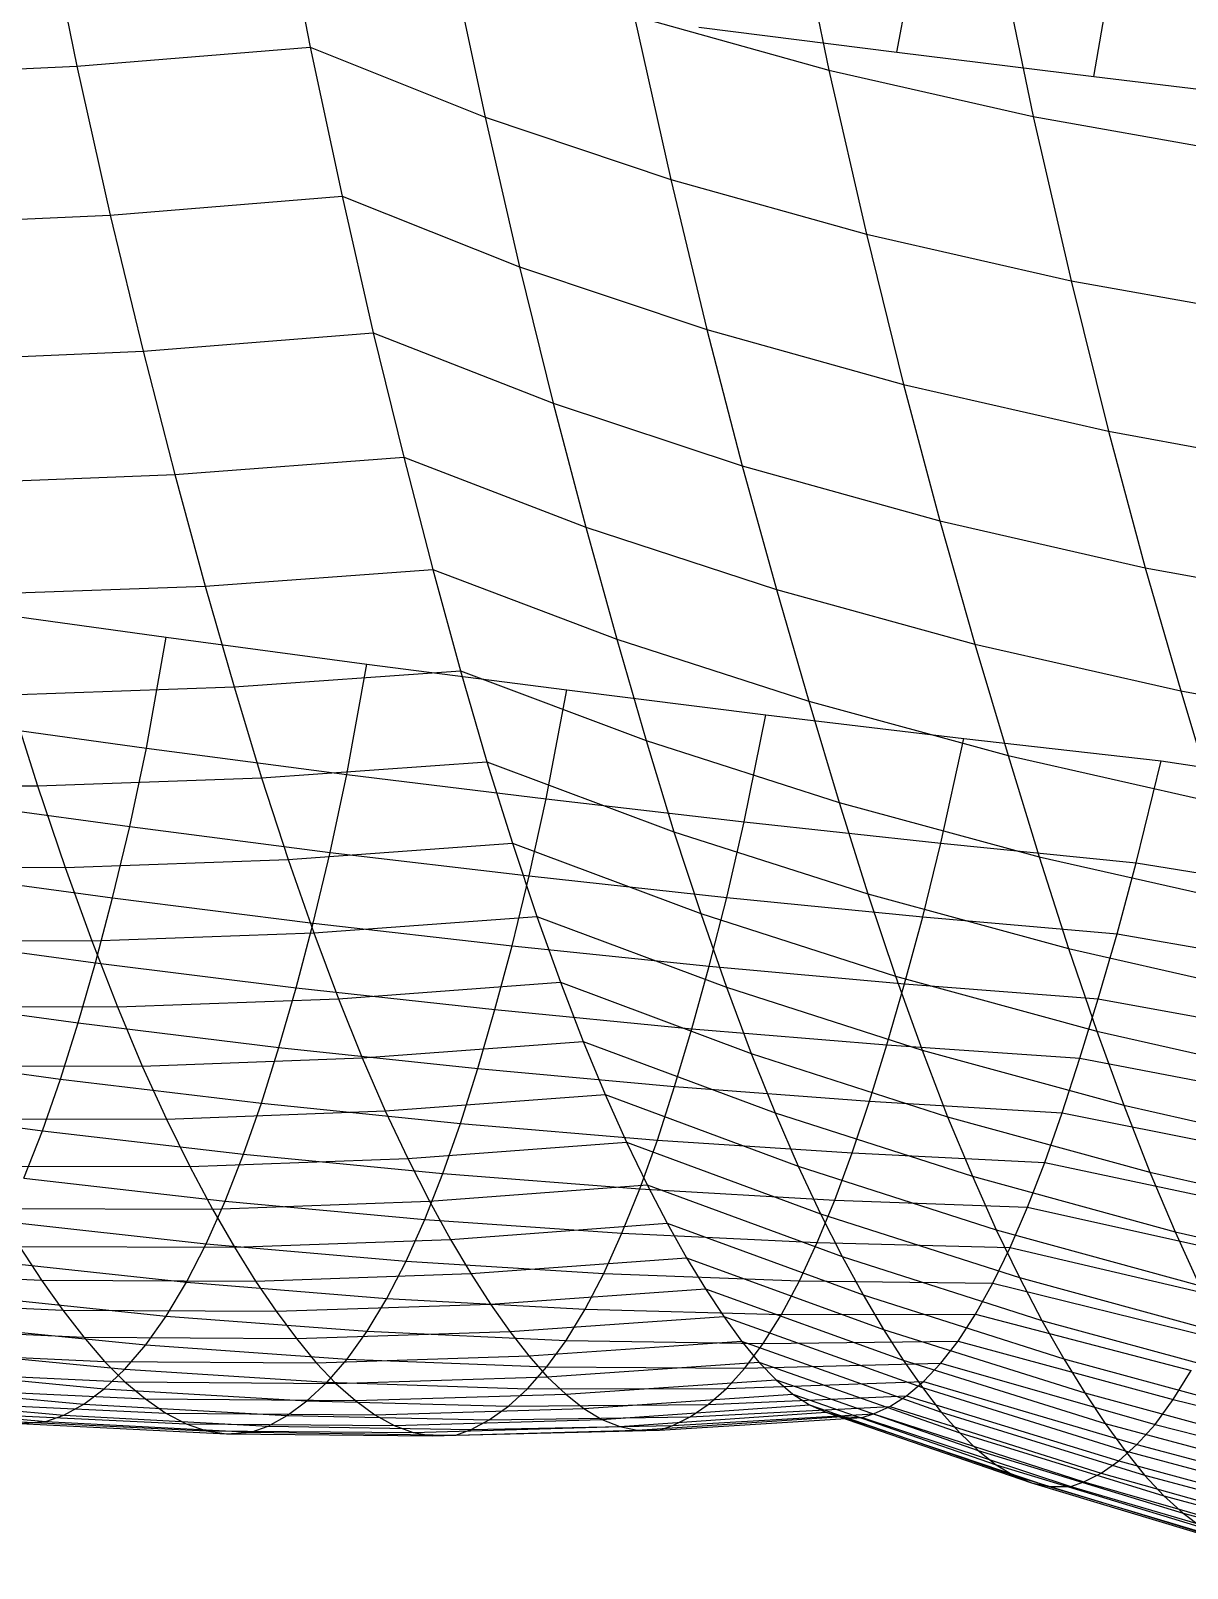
# Model space of a CAD drawing. Extents: x -429 to 429, y -1 to 209.
# Drawn here: x -223.77 to -213.69, y 11.88 to 25.28 of the extents above; entities that cross this region are included whole.
import ezdxf

# ---------------------------------------------------------------- set-up
doc = ezdxf.new("R2010")
doc.units = 0

msp = doc.modelspace()

# ---------------------------------------------------------------- linework, layer by layer
at = {"layer": 'default', "color": 5, "linetype": 'CONTINUOUS'}
for p, q in [((-221.612, 26.549, 31.133), (-221.335, 25.136, 31.877)), ((-221.612, 26.549, 31.133), (-221.335, 25.136, 31.877)), ((-217.138, 26.488, 26.296), (-216.815, 24.936, 27.147)), ((-223.658, 26.384, 31.306), (-223.367, 24.97, 32.093)), ((-215.361, 26.091, 25.156), (-215.035, 24.533, 26.03)), ((-220.113, 25.947, 29.705), (-219.811, 24.527, 30.491)), ((-218.511, 25.408, 28.374), (-216.815, 24.936, 27.147)), ((-218.511, 25.408, 28.374), (-218.193, 23.983, 29.197)), ((-223.367, 24.97, 32.093), (-221.335, 25.136, 31.877)), ((-221.335, 25.136, 31.877), (-219.811, 24.527, 30.491)), ((-221.335, 25.136, 31.877), (-221.057, 23.836, 32.612)), ((-221.335, 25.136, 31.877), (-221.057, 23.836, 32.612)), ((-225.392, 24.88, 32.439), (-223.367, 24.97, 32.093)), ((-223.367, 24.97, 32.093), (-223.077, 23.671, 32.867)), ((-216.815, 24.936, 27.147), (-215.035, 24.533, 26.03)), ((-216.815, 24.936, 27.147), (-216.487, 23.507, 28)), ((-219.811, 24.527, 30.491), (-218.193, 23.983, 29.197)), ((-219.811, 24.527, 30.491), (-219.512, 23.222, 31.264)), ((-215.035, 24.533, 26.03), (-213.18, 24.202, 25.031)), ((-215.035, 24.533, 26.03), (-214.704, 23.101, 26.908)), ((-218.193, 23.983, 29.197), (-216.487, 23.507, 28)), ((-218.193, 23.983, 29.197), (-217.879, 22.675, 30.003)), ((-223.077, 23.671, 32.867), (-221.057, 23.836, 32.612)), ((-221.057, 23.836, 32.612), (-219.512, 23.222, 31.264)), ((-221.057, 23.836, 32.612), (-220.785, 22.646, 33.328)), ((-221.057, 23.836, 32.612), (-220.785, 22.646, 33.328)), ((-225.088, 23.581, 33.244), (-223.077, 23.671, 32.867)), ((-223.077, 23.671, 32.867), (-222.791, 22.486, 33.622)), ((-216.487, 23.507, 28), (-214.704, 23.101, 26.908)), ((-216.487, 23.507, 28), (-216.166, 22.196, 28.835)), ((-219.512, 23.222, 31.264), (-217.879, 22.675, 30.003)), ((-219.512, 23.222, 31.264), (-219.218, 22.033, 32.018)), ((-214.704, 23.101, 26.908), (-212.851, 22.767, 25.925)), ((-214.704, 23.101, 26.908), (-214.379, 21.788, 27.764)), ((-222.791, 22.486, 33.622), (-220.785, 22.646, 33.328)), ((-220.785, 22.646, 33.328), (-219.218, 22.033, 32.018)), ((-220.785, 22.646, 33.328), (-220.52, 21.564, 34.017)), ((-220.785, 22.646, 33.328), (-220.52, 21.564, 34.017)), ((-217.879, 22.675, 30.003), (-216.166, 22.196, 28.835)), ((-217.879, 22.675, 30.003), (-217.571, 21.486, 30.79)), ((-224.789, 22.402, 34.029), (-222.791, 22.486, 33.622)), ((-222.791, 22.486, 33.622), (-222.515, 21.412, 34.347)), ((-216.166, 22.196, 28.835), (-214.379, 21.788, 27.764)), ((-216.166, 22.196, 28.835), (-215.849, 21.007, 29.65)), ((-219.218, 22.033, 32.018), (-217.571, 21.486, 30.79)), ((-219.218, 22.033, 32.018), (-218.934, 20.954, 32.743)), ((-214.379, 21.788, 27.764), (-212.528, 21.452, 26.796)), ((-214.379, 21.788, 27.764), (-214.059, 20.599, 28.601)), ((-222.515, 21.412, 34.347), (-220.52, 21.564, 34.017)), ((-220.52, 21.564, 34.017), (-218.934, 20.954, 32.743)), ((-220.52, 21.564, 34.017), (-220.267, 20.584, 34.672)), ((-220.52, 21.564, 34.017), (-220.267, 20.584, 34.672)), ((-217.571, 21.486, 30.79), (-215.849, 21.007, 29.65)), ((-217.571, 21.486, 30.79), (-217.273, 20.409, 31.546)), ((-224.5, 21.334, 34.782), (-222.515, 21.412, 34.347)), ((-222.515, 21.412, 34.347), (-222.25, 20.439, 35.034)), ((-218.934, 20.954, 32.743), (-217.273, 20.409, 31.546)), ((-218.934, 20.954, 32.743), (-218.664, 19.977, 33.43)), ((-215.849, 21.007, 29.65), (-214.059, 20.599, 28.601)), ((-215.849, 21.007, 29.65), (-215.543, 19.933, 30.431)), ((-222.25, 20.439, 35.034), (-220.267, 20.584, 34.672)), ((-220.267, 20.584, 34.672), (-218.664, 19.977, 33.43)), ((-220.267, 20.584, 34.672), (-220.026, 19.702, 35.294)), ((-220.267, 20.584, 34.672), (-220.026, 19.702, 35.294)), ((-214.059, 20.599, 28.601), (-212.209, 20.263, 27.648)), ((-214.059, 20.599, 28.601), (-213.75, 19.526, 29.402)), ((-224.223, 20.368, 35.496), (-222.25, 20.439, 35.034)), ((-222.25, 20.439, 35.034), (-221.998, 19.561, 35.684)), ((-217.273, 20.409, 31.546), (-215.543, 19.933, 30.431)), ((-217.273, 20.409, 31.546), (-216.991, 19.436, 32.262)), ((-224.345, 20.238, 54.569), (-222.589, 19.993, 53.75)), ((-222.761, 19.027, 53.443), (-222.589, 19.993, 53.75)), ((-222.589, 19.993, 53.75), (-220.84, 19.759, 52.915)), ((-218.664, 19.977, 33.43), (-216.991, 19.436, 32.262)), ((-218.664, 19.977, 33.43), (-218.408, 19.095, 34.081)), ((-215.543, 19.933, 30.431), (-213.75, 19.526, 29.402)), ((-215.543, 19.933, 30.431), (-215.254, 18.962, 31.171)), ((-221.998, 19.561, 35.684), (-220.026, 19.702, 35.294)), ((-221.014, 18.798, 52.596), (-220.84, 19.759, 52.915)), ((-220.84, 19.759, 52.915), (-219.098, 19.534, 52.065)), ((-220.026, 19.702, 35.294), (-218.408, 19.095, 34.081)), ((-220.026, 19.702, 35.294), (-219.795, 18.909, 35.885)), ((-220.026, 19.702, 35.294), (-219.795, 18.909, 35.885)), ((-223.961, 19.492, 36.166), (-221.998, 19.561, 35.684)), ((-223.961, 19.492, 36.166), (-223.711, 18.699, 36.8)), ((-221.998, 19.561, 35.684), (-221.758, 18.768, 36.299)), ((-219.278, 18.584, 51.726), (-219.098, 19.534, 52.065)), ((-219.098, 19.534, 52.065), (-217.365, 19.318, 51.198)), ((-216.991, 19.436, 32.262), (-215.254, 18.962, 31.171)), ((-216.991, 19.436, 32.262), (-216.726, 18.554, 32.937)), ((-213.75, 19.526, 29.402), (-211.902, 19.191, 28.464)), ((-213.75, 19.526, 29.402), (-213.459, 18.557, 30.161)), ((-217.553, 18.384, 50.833), (-217.365, 19.318, 51.198)), ((-217.365, 19.318, 51.198), (-215.639, 19.112, 50.316)), ((-224.518, 19.27, 54.268), (-222.761, 19.027, 53.443)), ((-222.906, 18.343, 53.173), (-222.761, 19.027, 53.443)), ((-222.761, 19.027, 53.443), (-221.014, 18.798, 52.596)), ((-218.408, 19.095, 34.081), (-216.726, 18.554, 32.937)), ((-218.408, 19.095, 34.081), (-218.166, 18.299, 34.697)), ((-215.84, 18.199, 49.918), (-215.639, 19.112, 50.316)), ((-215.639, 19.112, 50.316), (-213.921, 18.916, 49.418)), ((-221.758, 18.768, 36.299), (-219.795, 18.909, 35.885)), ((-219.795, 18.909, 35.885), (-218.166, 18.299, 34.697)), ((-219.795, 18.909, 35.885), (-219.573, 18.198, 36.448)), ((-219.795, 18.909, 35.885), (-219.573, 18.198, 36.448)), ((-215.254, 18.962, 31.171), (-213.459, 18.557, 30.161)), ((-215.254, 18.962, 31.171), (-214.983, 18.08, 31.866)), ((-214.139, 18.029, 48.981), (-213.921, 18.916, 49.418)), ((-214.139, 18.029, 48.981), (-213.921, 18.916, 49.418)), ((-213.921, 18.916, 49.418), (-212.067, 18.642, 48.78)), ((-223.711, 18.699, 36.8), (-221.758, 18.768, 36.299)), ((-221.758, 18.768, 36.299), (-221.526, 18.057, 36.886)), ((-221.16, 18.118, 52.319), (-221.014, 18.798, 52.596)), ((-221.014, 18.798, 52.596), (-219.278, 18.584, 51.726)), ((-225.648, 18.703, 37.388), (-223.711, 18.699, 36.8)), ((-223.711, 18.699, 36.8), (-223.469, 17.988, 37.406)), ((-224.665, 18.585, 54.001), (-222.906, 18.343, 53.173)), ((-219.426, 17.913, 51.439), (-219.278, 18.584, 51.726)), ((-219.278, 18.584, 51.726), (-217.553, 18.384, 50.833)), ((-216.726, 18.554, 32.937), (-214.983, 18.08, 31.866)), ((-216.726, 18.554, 32.937), (-216.475, 17.756, 33.576)), ((-217.705, 17.726, 50.532), (-217.553, 18.384, 50.833)), ((-217.553, 18.384, 50.833), (-215.84, 18.199, 49.918)), ((-223.056, 17.722, 52.89), (-222.906, 18.343, 53.173)), ((-222.906, 18.343, 53.173), (-221.16, 18.118, 52.319)), ((-218.166, 18.299, 34.697), (-216.475, 17.756, 33.576)), ((-218.166, 18.299, 34.697), (-217.932, 17.585, 35.286)), ((-221.526, 18.057, 36.886), (-219.573, 18.198, 36.448)), ((-221.309, 17.502, 52.03), (-221.16, 18.118, 52.319)), ((-221.16, 18.118, 52.319), (-219.426, 17.913, 51.439)), ((-219.573, 18.198, 36.448), (-217.932, 17.585, 35.286)), ((-219.573, 18.198, 36.448), (-219.359, 17.56, 36.987)), ((-219.573, 18.198, 36.448), (-219.359, 17.56, 36.987)), ((-215.998, 17.557, 49.601), (-215.84, 18.199, 49.918)), ((-215.84, 18.199, 49.918), (-214.139, 18.029, 48.981)), ((-225.398, 17.991, 38.007), (-223.469, 17.988, 37.406)), ((-224.817, 17.964, 53.721), (-223.056, 17.722, 52.89)), ((-223.469, 17.988, 37.406), (-221.526, 18.057, 36.886)), ((-223.469, 17.988, 37.406), (-223.237, 17.349, 37.985)), ((-221.526, 18.057, 36.886), (-221.303, 17.418, 37.447)), ((-214.983, 18.08, 31.866), (-213.186, 17.674, 30.872)), ((-214.983, 18.08, 31.866), (-214.727, 17.28, 32.523)), ((-214.305, 17.408, 48.644), (-214.139, 18.029, 48.981)), ((-214.305, 17.408, 48.644), (-214.139, 18.029, 48.981)), ((-214.139, 18.029, 48.981), (-212.27, 17.725, 48.384)), ((-219.576, 17.304, 51.141), (-219.426, 17.913, 51.439)), ((-219.426, 17.913, 51.439), (-217.705, 17.726, 50.532)), ((-223.206, 17.155, 52.603), (-223.056, 17.722, 52.89)), ((-223.056, 17.722, 52.89), (-221.309, 17.502, 52.03)), ((-217.858, 17.128, 50.225), (-217.705, 17.726, 50.532)), ((-217.705, 17.726, 50.532), (-215.998, 17.557, 49.601)), ((-216.475, 17.756, 33.576), (-214.727, 17.28, 32.523)), ((-216.475, 17.756, 33.576), (-216.234, 17.039, 34.186)), ((-221.303, 17.418, 37.447), (-219.359, 17.56, 36.987)), ((-219.359, 17.56, 36.987), (-217.708, 16.944, 35.849)), ((-219.359, 17.56, 36.987), (-219.154, 16.987, 37.503)), ((-219.359, 17.56, 36.987), (-219.154, 16.987, 37.503)), ((-217.932, 17.585, 35.286), (-216.234, 17.039, 34.186)), ((-217.932, 17.585, 35.286), (-217.708, 16.944, 35.849)), ((-216.156, 16.974, 49.28), (-215.998, 17.557, 49.601)), ((-215.998, 17.557, 49.601), (-214.305, 17.408, 48.644)), ((-221.458, 16.939, 51.738), (-221.309, 17.502, 52.03)), ((-221.309, 17.502, 52.03), (-219.576, 17.304, 51.141)), ((-225.157, 17.353, 38.599), (-223.237, 17.349, 37.985)), ((-224.968, 17.397, 53.436), (-223.206, 17.155, 52.603)), ((-223.237, 17.349, 37.985), (-221.303, 17.418, 37.447)), ((-223.237, 17.349, 37.985), (-223.014, 16.773, 38.537)), ((-221.303, 17.418, 37.447), (-221.088, 16.843, 37.983)), ((-219.726, 16.748, 50.843), (-219.576, 17.304, 51.141)), ((-219.576, 17.304, 51.141), (-217.858, 17.128, 50.225)), ((-214.469, 16.843, 48.308), (-214.305, 17.408, 48.644)), ((-214.469, 16.843, 48.308), (-214.305, 17.408, 48.644)), ((-214.305, 17.408, 48.644), (-212.429, 17.081, 48.065)), ((-223.356, 16.632, 52.313), (-223.206, 17.155, 52.603)), ((-223.206, 17.155, 52.603), (-221.458, 16.939, 51.738)), ((-214.727, 17.28, 32.523), (-212.929, 16.873, 31.542)), ((-214.727, 17.28, 32.523), (-214.482, 16.561, 33.151)), ((-218.01, 16.582, 49.918), (-217.858, 17.128, 50.225)), ((-217.858, 17.128, 50.225), (-216.156, 16.974, 49.28)), ((-216.234, 17.039, 34.186), (-214.482, 16.561, 33.151)), ((-216.234, 17.039, 34.186), (-216.002, 16.396, 34.77)), ((-221.607, 16.419, 51.444), (-221.458, 16.939, 51.738)), ((-221.458, 16.939, 51.738), (-219.726, 16.748, 50.843)), ((-221.088, 16.843, 37.983), (-219.154, 16.987, 37.503)), ((-219.154, 16.987, 37.503), (-217.493, 16.367, 36.387)), ((-219.154, 16.987, 37.503), (-218.956, 16.471, 37.997)), ((-219.154, 16.987, 37.503), (-218.956, 16.471, 37.997)), ((-217.708, 16.944, 35.849), (-216.002, 16.396, 34.77)), ((-217.708, 16.944, 35.849), (-217.493, 16.367, 36.387)), ((-216.31, 16.441, 48.962), (-216.156, 16.974, 49.28)), ((-216.156, 16.974, 49.28), (-214.469, 16.843, 48.308)), ((-225.12, 16.873, 53.148), (-223.356, 16.632, 52.313)), ((-224.926, 16.776, 39.164), (-223.014, 16.773, 38.537)), ((-223.014, 16.773, 38.537), (-221.088, 16.843, 37.983)), ((-223.014, 16.773, 38.537), (-222.798, 16.257, 39.071)), ((-221.088, 16.843, 37.983), (-220.881, 16.327, 38.499)), ((-214.629, 16.326, 47.978), (-214.469, 16.843, 48.308)), ((-214.629, 16.326, 47.978), (-214.469, 16.843, 48.308)), ((-214.469, 16.843, 48.308), (-212.588, 16.497, 47.744)), ((-223.509, 16.143, 52.014), (-223.356, 16.632, 52.313)), ((-223.356, 16.632, 52.313), (-221.607, 16.419, 51.444)), ((-219.875, 16.235, 50.544), (-219.726, 16.748, 50.843)), ((-219.726, 16.748, 50.843), (-218.01, 16.582, 49.918)), ((-218.16, 16.078, 49.613), (-218.01, 16.582, 49.918)), ((-218.01, 16.582, 49.918), (-216.31, 16.441, 48.962)), ((-214.482, 16.561, 33.151), (-212.681, 16.152, 32.184)), ((-214.482, 16.561, 33.151), (-214.246, 15.916, 33.752)), ((-225.274, 16.383, 52.852), (-223.509, 16.143, 52.014)), ((-221.759, 15.934, 51.143), (-221.607, 16.419, 51.444)), ((-221.607, 16.419, 51.444), (-219.875, 16.235, 50.544)), ((-220.881, 16.327, 38.499), (-218.956, 16.471, 37.997)), ((-218.956, 16.471, 37.997), (-217.285, 15.849, 36.905)), ((-218.956, 16.471, 37.997), (-218.764, 16.009, 38.472)), ((-218.956, 16.471, 37.997), (-218.764, 16.009, 38.472)), ((-217.493, 16.367, 36.387), (-215.781, 15.815, 35.327)), ((-217.493, 16.367, 36.387), (-217.285, 15.849, 36.905)), ((-216.462, 15.95, 48.65), (-216.31, 16.441, 48.962)), ((-216.31, 16.441, 48.962), (-214.629, 16.326, 47.978)), ((-216.002, 16.396, 34.77), (-214.246, 15.916, 33.752)), ((-216.002, 16.396, 34.77), (-215.781, 15.815, 35.327)), ((-224.701, 16.26, 39.71), (-222.798, 16.257, 39.071)), ((-222.798, 16.257, 39.071), (-220.881, 16.327, 38.499)), ((-222.798, 16.257, 39.071), (-222.587, 15.794, 39.585)), ((-220.881, 16.327, 38.499), (-220.68, 15.865, 38.997)), ((-220.026, 15.757, 50.24), (-219.875, 16.235, 50.544)), ((-219.875, 16.235, 50.544), (-218.16, 16.078, 49.613)), ((-214.783, 15.85, 47.657), (-214.629, 16.326, 47.978)), ((-214.783, 15.85, 47.657), (-214.629, 16.326, 47.978)), ((-214.629, 16.326, 47.978), (-212.743, 15.962, 47.425)), ((-223.667, 15.692, 51.702), (-223.509, 16.143, 52.014)), ((-223.509, 16.143, 52.014), (-221.759, 15.934, 51.143)), ((-220.68, 15.865, 38.997), (-218.764, 16.009, 38.472)), ((-218.764, 16.009, 38.472), (-217.084, 15.385, 37.404)), ((-218.764, 16.009, 38.472), (-218.579, 15.594, 38.931)), ((-218.764, 16.009, 38.472), (-218.579, 15.594, 38.931)), ((-218.31, 15.612, 49.304), (-218.16, 16.078, 49.613)), ((-218.16, 16.078, 49.613), (-216.462, 15.95, 48.65)), ((-216.613, 15.499, 48.337), (-216.462, 15.95, 48.65)), ((-216.462, 15.95, 48.65), (-214.783, 15.85, 47.657)), ((-225.434, 15.931, 52.541), (-223.667, 15.692, 51.702)), ((-222.587, 15.794, 39.585), (-220.68, 15.865, 38.997)), ((-221.915, 15.488, 50.829), (-221.759, 15.934, 51.143)), ((-221.759, 15.934, 51.143), (-220.026, 15.757, 50.24)), ((-220.68, 15.865, 38.997), (-220.485, 15.45, 39.476)), ((-217.285, 15.849, 36.905), (-215.565, 15.296, 35.865)), ((-217.285, 15.849, 36.905), (-217.084, 15.385, 37.404)), ((-215.781, 15.815, 35.327), (-214.02, 15.333, 34.325)), ((-215.781, 15.815, 35.327), (-215.565, 15.296, 35.865)), ((-214.935, 15.417, 47.339), (-214.783, 15.85, 47.657)), ((-214.935, 15.417, 47.339), (-214.783, 15.85, 47.657)), ((-214.783, 15.85, 47.657), (-212.894, 15.469, 47.112)), ((-214.246, 15.916, 33.752), (-212.443, 15.506, 32.799)), ((-214.246, 15.916, 33.752), (-214.02, 15.333, 34.325)), ((-224.483, 15.797, 40.237), (-222.587, 15.794, 39.585)), ((-223.829, 15.279, 51.378), (-223.667, 15.692, 51.702)), ((-223.667, 15.692, 51.702), (-221.915, 15.488, 50.829)), ((-222.587, 15.794, 39.585), (-222.383, 15.38, 40.081)), ((-220.18, 15.319, 49.925), (-220.026, 15.757, 50.24)), ((-220.026, 15.757, 50.24), (-218.31, 15.612, 49.304)), ((-220.485, 15.45, 39.476), (-218.579, 15.594, 38.931)), ((-218.579, 15.594, 38.931), (-216.888, 14.969, 37.886)), ((-218.579, 15.594, 38.931), (-218.399, 15.221, 39.373)), ((-218.579, 15.594, 38.931), (-218.399, 15.221, 39.373)), ((-218.463, 15.186, 48.988), (-218.31, 15.612, 49.304)), ((-218.31, 15.612, 49.304), (-216.613, 15.499, 48.337)), ((-222.383, 15.38, 40.081), (-220.485, 15.45, 39.476)), ((-222.075, 15.08, 50.505), (-221.915, 15.488, 50.829)), ((-221.915, 15.488, 50.829), (-220.18, 15.319, 49.925)), ((-220.485, 15.45, 39.476), (-220.296, 15.079, 39.938)), ((-216.764, 15.089, 48.019), (-216.613, 15.499, 48.337)), ((-216.613, 15.499, 48.337), (-214.935, 15.417, 47.339)), ((-215.086, 15.027, 47.02), (-214.935, 15.417, 47.339)), ((-215.086, 15.027, 47.02), (-214.935, 15.417, 47.339)), ((-214.935, 15.417, 47.339), (-213.045, 15.016, 46.798)), ((-224.271, 15.383, 40.745), (-222.383, 15.38, 40.081)), ((-223.829, 15.279, 51.378), (-222.075, 15.08, 50.505)), ((-222.383, 15.38, 40.081), (-222.186, 15.01, 40.559)), ((-220.337, 14.92, 49.6), (-220.18, 15.319, 49.925)), ((-220.18, 15.319, 49.925), (-218.463, 15.186, 48.988)), ((-217.084, 15.385, 37.404), (-215.357, 14.83, 36.385)), ((-217.084, 15.385, 37.404), (-216.888, 14.969, 37.886)), ((-215.565, 15.296, 35.865), (-213.8, 14.812, 34.88)), ((-215.565, 15.296, 35.865), (-215.357, 14.83, 36.385)), ((-214.02, 15.333, 34.325), (-212.216, 14.922, 33.384)), ((-214.02, 15.333, 34.325), (-213.8, 14.812, 34.88)), ((-220.296, 15.079, 39.938), (-218.399, 15.221, 39.373)), ((-218.618, 14.799, 48.663), (-218.463, 15.186, 48.988)), ((-218.463, 15.186, 48.988), (-216.764, 15.089, 48.019)), ((-218.399, 15.221, 39.373), (-216.699, 14.596, 38.35)), ((-218.399, 15.221, 39.373), (-218.224, 14.886, 39.8)), ((-218.399, 15.221, 39.373), (-218.224, 14.886, 39.8)), ((-224.066, 15.014, 41.235), (-222.186, 15.01, 40.559)), ((-222.24, 14.708, 50.167), (-222.075, 15.08, 50.505)), ((-222.186, 15.01, 40.559), (-220.296, 15.079, 39.938)), ((-222.186, 15.01, 40.559), (-221.995, 14.679, 41.02)), ((-222.075, 15.08, 50.505), (-220.337, 14.92, 49.6)), ((-220.296, 15.079, 39.938), (-220.112, 14.746, 40.384)), ((-216.917, 14.718, 47.696), (-216.764, 15.089, 48.019)), ((-216.764, 15.089, 48.019), (-215.086, 15.027, 47.02)), ((-215.237, 14.676, 46.699), (-215.086, 15.027, 47.02)), ((-215.237, 14.676, 46.699), (-215.086, 15.027, 47.02)), ((-215.086, 15.027, 47.02), (-213.196, 14.605, 46.478)), ((-223.996, 14.901, 51.04), (-222.24, 14.708, 50.167)), ((-220.499, 14.557, 49.264), (-220.337, 14.92, 49.6)), ((-220.337, 14.92, 49.6), (-218.618, 14.799, 48.663)), ((-220.112, 14.746, 40.384), (-218.224, 14.886, 39.8)), ((-218.224, 14.886, 39.8), (-216.516, 14.262, 38.797)), ((-218.224, 14.886, 39.8), (-218.055, 14.585, 40.211)), ((-218.224, 14.886, 39.8), (-218.055, 14.585, 40.211)), ((-216.888, 14.969, 37.886), (-215.154, 14.413, 36.885)), ((-216.888, 14.969, 37.886), (-216.699, 14.596, 38.35)), ((-221.995, 14.679, 41.02), (-220.112, 14.746, 40.384)), ((-220.112, 14.746, 40.384), (-219.935, 14.448, 40.814)), ((-218.776, 14.45, 48.33), (-218.618, 14.799, 48.663)), ((-218.618, 14.799, 48.663), (-216.917, 14.718, 47.696)), ((-215.357, 14.83, 36.385), (-213.587, 14.345, 35.416)), ((-215.357, 14.83, 36.385), (-215.154, 14.413, 36.885)), ((-213.8, 14.812, 34.88), (-211.994, 14.4, 33.951)), ((-213.8, 14.812, 34.88), (-213.587, 14.345, 35.416)), ((-223.868, 14.685, 41.707), (-221.995, 14.679, 41.02)), ((-223.868, 14.685, 41.707), (-223.676, 14.391, 42.162)), ((-222.411, 14.372, 49.812), (-222.24, 14.708, 50.167)), ((-222.24, 14.708, 50.167), (-220.499, 14.557, 49.264)), ((-221.995, 14.679, 41.02), (-221.81, 14.383, 41.464)), ((-217.071, 14.385, 47.367), (-216.917, 14.718, 47.696)), ((-216.917, 14.718, 47.696), (-215.237, 14.676, 46.699)), ((-215.387, 14.365, 46.375), (-215.237, 14.676, 46.699)), ((-215.387, 14.365, 46.375), (-215.237, 14.676, 46.699)), ((-215.237, 14.676, 46.699), (-213.348, 14.233, 46.154)), ((-225.53, 14.471, 42.905), (-223.676, 14.391, 42.162)), ((-224.171, 14.561, 50.684), (-222.411, 14.372, 49.812)), ((-220.666, 14.231, 48.913), (-220.499, 14.557, 49.264)), ((-220.499, 14.557, 49.264), (-218.776, 14.45, 48.33)), ((-219.935, 14.448, 40.814), (-218.055, 14.585, 40.211)), ((-218.055, 14.585, 40.211), (-216.339, 13.962, 39.229)), ((-218.055, 14.585, 40.211), (-217.891, 14.315, 40.609)), ((-218.055, 14.585, 40.211), (-217.891, 14.315, 40.609)), ((-216.699, 14.596, 38.35), (-214.959, 14.04, 37.368)), ((-216.699, 14.596, 38.35), (-216.516, 14.262, 38.797)), ((-223.676, 14.391, 42.162), (-221.81, 14.383, 41.464)), ((-223.676, 14.391, 42.162), (-223.489, 14.129, 42.601)), ((-222.588, 14.078, 49.444), (-222.411, 14.372, 49.812)), ((-222.411, 14.372, 49.812), (-220.666, 14.231, 48.913)), ((-221.81, 14.383, 41.464), (-219.935, 14.448, 40.814)), ((-221.81, 14.383, 41.464), (-221.63, 14.119, 41.893)), ((-219.935, 14.448, 40.814), (-219.763, 14.181, 41.229)), ((-218.938, 14.138, 47.985), (-218.776, 14.45, 48.33)), ((-218.776, 14.45, 48.33), (-217.071, 14.385, 47.367)), ((-217.228, 14.092, 47.029), (-217.071, 14.385, 47.367)), ((-217.071, 14.385, 47.367), (-215.387, 14.365, 46.375)), ((-215.538, 14.093, 46.048), (-215.387, 14.365, 46.375)), ((-215.538, 14.093, 46.048), (-215.387, 14.365, 46.375)), ((-215.387, 14.365, 46.375), (-213.502, 13.899, 45.823)), ((-215.154, 14.413, 36.885), (-213.38, 13.927, 35.932)), ((-215.154, 14.413, 36.885), (-214.959, 14.04, 37.368)), ((-225.338, 14.211, 43.352), (-223.489, 14.129, 42.601)), ((-224.351, 14.261, 50.312), (-222.588, 14.078, 49.444)), ((-220.838, 13.947, 48.549), (-220.666, 14.231, 48.913)), ((-220.666, 14.231, 48.913), (-218.938, 14.138, 47.985)), ((-219.763, 14.181, 41.229), (-217.891, 14.315, 40.609)), ((-217.891, 14.315, 40.609), (-216.167, 13.694, 39.646)), ((-217.891, 14.315, 40.609), (-217.732, 14.073, 40.993)), ((-217.891, 14.315, 40.609), (-217.732, 14.073, 40.993)), ((-216.516, 14.262, 38.797), (-214.769, 13.706, 37.833)), ((-216.516, 14.262, 38.797), (-216.339, 13.962, 39.229)), ((-223.489, 14.129, 42.601), (-221.63, 14.119, 41.893)), ((-223.489, 14.129, 42.601), (-223.307, 13.894, 43.029)), ((-222.767, 13.826, 49.064), (-222.588, 14.078, 49.444)), ((-222.588, 14.078, 49.444), (-220.838, 13.947, 48.549)), ((-221.63, 14.119, 41.893), (-219.763, 14.181, 41.229)), ((-221.63, 14.119, 41.893), (-221.455, 13.882, 42.311)), ((-219.763, 14.181, 41.229), (-219.595, 13.942, 41.632)), ((-219.595, 13.942, 41.632), (-217.732, 14.073, 40.993)), ((-219.104, 13.866, 47.629), (-218.938, 14.138, 47.985)), ((-218.938, 14.138, 47.985), (-217.228, 14.092, 47.029)), ((-217.732, 14.073, 40.993), (-215.999, 13.454, 40.05)), ((-217.732, 14.073, 40.993), (-217.577, 13.86, 41.366)), ((-217.732, 14.073, 40.993), (-217.577, 13.86, 41.366)), ((-217.387, 13.838, 46.684), (-217.228, 14.092, 47.029)), ((-217.228, 14.092, 47.029), (-215.538, 14.093, 46.048)), ((-215.689, 13.86, 45.716), (-215.538, 14.093, 46.048)), ((-215.689, 13.86, 45.716), (-215.538, 14.093, 46.048)), ((-215.538, 14.093, 46.048), (-213.658, 13.604, 45.484)), ((-225.15, 13.978, 43.787), (-223.307, 13.894, 43.029)), ((-224.535, 14.003, 49.93), (-222.767, 13.826, 49.064)), ((-221.455, 13.882, 42.311), (-219.595, 13.942, 41.632)), ((-221.013, 13.703, 48.176), (-220.838, 13.947, 48.549)), ((-220.838, 13.947, 48.549), (-219.104, 13.866, 47.629)), ((-219.595, 13.942, 41.632), (-219.431, 13.73, 42.024)), ((-216.339, 13.962, 39.229), (-214.586, 13.408, 38.282)), ((-216.339, 13.962, 39.229), (-216.167, 13.694, 39.646)), ((-214.959, 14.04, 37.368), (-213.181, 13.554, 36.429)), ((-214.959, 14.04, 37.368), (-214.769, 13.706, 37.833)), ((-223.307, 13.894, 43.029), (-221.455, 13.882, 42.311)), ((-223.307, 13.894, 43.029), (-223.127, 13.683, 43.45)), ((-222.949, 13.615, 48.679), (-222.767, 13.826, 49.064)), ((-222.767, 13.826, 49.064), (-221.013, 13.703, 48.176)), ((-221.455, 13.882, 42.311), (-221.282, 13.671, 42.719)), ((-219.431, 13.73, 42.024), (-217.577, 13.86, 41.366)), ((-219.272, 13.636, 47.266), (-219.104, 13.866, 47.629)), ((-219.104, 13.866, 47.629), (-217.387, 13.838, 46.684)), ((-217.577, 13.86, 41.366), (-215.836, 13.241, 40.445)), ((-217.577, 13.86, 41.366), (-217.425, 13.676, 41.73)), ((-217.577, 13.86, 41.366), (-217.425, 13.676, 41.73)), ((-217.548, 13.623, 46.334), (-217.387, 13.838, 46.684)), ((-217.387, 13.838, 46.684), (-215.689, 13.86, 45.716)), ((-215.84, 13.666, 45.382), (-215.689, 13.86, 45.716)), ((-215.84, 13.666, 45.382), (-215.689, 13.86, 45.716)), ((-215.689, 13.86, 45.716), (-213.815, 13.35, 45.136)), ((-224.964, 13.767, 44.215), (-223.127, 13.683, 43.45)), ((-224.72, 13.788, 49.541), (-222.949, 13.615, 48.679)), ((-223.127, 13.683, 43.45), (-221.282, 13.671, 42.719)), ((-223.127, 13.683, 43.45), (-222.948, 13.504, 43.867)), ((-221.282, 13.671, 42.719), (-219.431, 13.73, 42.024)), ((-221.282, 13.671, 42.719), (-221.11, 13.491, 43.123)), ((-221.188, 13.501, 47.798), (-221.013, 13.703, 48.176)), ((-221.013, 13.703, 48.176), (-219.272, 13.636, 47.266)), ((-219.431, 13.73, 42.024), (-219.269, 13.548, 42.41)), ((-219.269, 13.548, 42.41), (-217.425, 13.676, 41.73)), ((-217.425, 13.676, 41.73), (-215.674, 13.059, 40.833)), ((-217.425, 13.676, 41.73), (-217.276, 13.522, 42.085)), ((-217.425, 13.676, 41.73), (-217.276, 13.522, 42.085)), ((-216.167, 13.694, 39.646), (-214.408, 13.142, 38.715)), ((-216.167, 13.694, 39.646), (-215.999, 13.454, 40.05)), ((-214.769, 13.706, 37.833), (-212.988, 13.221, 36.909)), ((-214.769, 13.706, 37.833), (-214.586, 13.408, 38.282)), ((-224.905, 13.614, 49.15), (-223.129, 13.445, 48.293)), ((-224.778, 13.589, 44.641), (-222.948, 13.504, 43.867)), ((-223.129, 13.445, 48.293), (-222.949, 13.615, 48.679)), ((-222.949, 13.615, 48.679), (-221.188, 13.501, 47.798)), ((-221.11, 13.491, 43.123), (-219.269, 13.548, 42.41)), ((-219.441, 13.445, 46.899), (-219.272, 13.636, 47.266)), ((-219.272, 13.636, 47.266), (-217.548, 13.623, 46.334)), ((-219.269, 13.548, 42.41), (-219.108, 13.396, 42.789)), ((-217.707, 13.447, 45.981), (-217.548, 13.623, 46.334)), ((-217.548, 13.623, 46.334), (-215.84, 13.666, 45.382)), ((-215.991, 13.508, 45.048), (-215.84, 13.666, 45.382)), ((-215.991, 13.508, 45.048), (-215.84, 13.666, 45.382)), ((-215.84, 13.666, 45.382), (-213.974, 13.134, 44.784)), ((-213.815, 13.35, 45.136), (-213.658, 13.604, 45.484)), ((-225.089, 13.476, 48.76), (-223.308, 13.311, 47.907)), ((-224.593, 13.442, 45.063), (-222.769, 13.356, 44.278)), ((-223.308, 13.311, 47.907), (-223.129, 13.445, 48.293)), ((-223.129, 13.445, 48.293), (-221.363, 13.338, 47.419)), ((-222.948, 13.504, 43.867), (-221.11, 13.491, 43.123)), ((-222.948, 13.504, 43.867), (-222.769, 13.356, 44.278)), ((-221.363, 13.338, 47.419), (-221.188, 13.501, 47.798)), ((-221.188, 13.501, 47.798), (-219.441, 13.445, 46.899)), ((-221.11, 13.491, 43.123), (-220.94, 13.341, 43.52)), ((-219.608, 13.292, 46.531), (-219.441, 13.445, 46.899)), ((-219.441, 13.445, 46.899), (-217.707, 13.447, 45.981)), ((-219.108, 13.396, 42.789), (-217.276, 13.522, 42.085)), ((-217.866, 13.307, 45.629), (-217.707, 13.447, 45.981)), ((-217.707, 13.447, 45.981), (-215.991, 13.508, 45.048)), ((-217.276, 13.522, 42.085), (-215.515, 12.906, 41.213)), ((-217.276, 13.522, 42.085), (-217.129, 13.397, 42.432)), ((-217.276, 13.522, 42.085), (-217.129, 13.397, 42.432)), ((-216.139, 13.384, 44.715), (-215.991, 13.508, 45.048)), ((-216.139, 13.384, 44.715), (-215.991, 13.508, 45.048)), ((-215.999, 13.454, 40.05), (-214.235, 12.904, 39.137)), ((-215.999, 13.454, 40.05), (-215.836, 13.241, 40.445)), ((-215.991, 13.508, 45.048), (-214.132, 12.958, 44.429)), ((-214.586, 13.408, 38.282), (-212.8, 12.924, 37.371)), ((-214.586, 13.408, 38.282), (-214.408, 13.142, 38.715)), ((-225.427, 13.318, 48.036), (-223.637, 13.158, 47.196)), ((-225.263, 13.377, 48.384), (-223.48, 13.214, 47.535)), ((-224.409, 13.318, 45.48), (-222.592, 13.232, 44.685)), ((-223.48, 13.214, 47.535), (-223.308, 13.311, 47.907)), ((-223.308, 13.311, 47.907), (-221.536, 13.21, 47.042)), ((-222.769, 13.356, 44.278), (-220.94, 13.341, 43.52)), ((-222.769, 13.356, 44.278), (-222.592, 13.232, 44.685)), ((-221.536, 13.21, 47.042), (-221.363, 13.338, 47.419)), ((-221.363, 13.338, 47.419), (-219.608, 13.292, 46.531)), ((-220.94, 13.341, 43.52), (-219.108, 13.396, 42.789)), ((-220.94, 13.341, 43.52), (-220.771, 13.217, 43.912)), ((-220.771, 13.217, 43.912), (-218.95, 13.271, 43.161)), ((-219.774, 13.173, 46.166), (-219.608, 13.292, 46.531)), ((-219.608, 13.292, 46.531), (-217.866, 13.307, 45.629)), ((-219.108, 13.396, 42.789), (-218.95, 13.271, 43.161)), ((-218.95, 13.271, 43.161), (-217.129, 13.397, 42.432)), ((-218.95, 13.271, 43.161), (-218.793, 13.177, 43.526)), ((-218.793, 13.177, 43.526), (-216.985, 13.303, 42.772)), ((-218.023, 13.199, 45.28), (-217.866, 13.307, 45.629)), ((-218.023, 13.199, 45.28), (-216.285, 13.29, 44.385)), ((-217.866, 13.307, 45.629), (-216.139, 13.384, 44.715)), ((-217.129, 13.397, 42.432), (-215.358, 12.781, 41.588)), ((-217.129, 13.397, 42.432), (-216.985, 13.303, 42.772)), ((-217.129, 13.397, 42.432), (-216.985, 13.303, 42.772)), ((-216.985, 13.303, 42.772), (-215.203, 12.687, 41.956)), ((-216.985, 13.303, 42.772), (-216.843, 13.239, 43.103)), ((-216.985, 13.303, 42.772), (-216.843, 13.239, 43.103)), ((-216.428, 13.226, 44.062), (-216.285, 13.29, 44.385)), ((-216.428, 13.226, 44.062), (-216.285, 13.29, 44.385)), ((-216.285, 13.29, 44.385), (-216.139, 13.384, 44.715)), ((-216.285, 13.29, 44.385), (-216.139, 13.384, 44.715)), ((-216.285, 13.29, 44.385), (-214.444, 12.709, 43.723)), ((-216.139, 13.384, 44.715), (-214.289, 12.817, 44.075)), ((-213.974, 13.134, 44.784), (-213.815, 13.35, 45.136)), ((-213.815, 13.35, 45.136), (-211.943, 12.889, 44.525)), ((-224.225, 13.224, 45.893), (-222.415, 13.138, 45.087)), ((-224.043, 13.166, 46.297), (-222.24, 13.079, 45.481)), ((-223.861, 13.141, 46.703), (-223.637, 13.158, 47.196)), ((-223.861, 13.141, 46.703), (-222.065, 13.052, 45.874)), ((-223.637, 13.158, 47.196), (-223.48, 13.214, 47.535)), ((-223.637, 13.158, 47.196), (-221.85, 13.065, 46.356)), ((-223.48, 13.214, 47.535), (-221.702, 13.118, 46.677)), ((-222.592, 13.232, 44.685), (-220.771, 13.217, 43.912)), ((-222.592, 13.232, 44.685), (-222.415, 13.138, 45.087)), ((-222.415, 13.138, 45.087), (-220.603, 13.123, 44.298)), ((-222.415, 13.138, 45.087), (-222.24, 13.079, 45.481)), ((-221.702, 13.118, 46.677), (-221.536, 13.21, 47.042)), ((-221.536, 13.21, 47.042), (-219.774, 13.173, 46.166)), ((-220.771, 13.217, 43.912), (-220.603, 13.123, 44.298)), ((-220.603, 13.123, 44.298), (-218.793, 13.177, 43.526)), ((-219.933, 13.088, 45.811), (-219.774, 13.173, 46.166)), ((-219.774, 13.173, 46.166), (-218.023, 13.199, 45.28)), ((-218.793, 13.177, 43.526), (-218.638, 13.116, 43.883)), ((-218.638, 13.116, 43.883), (-216.843, 13.239, 43.103)), ((-218.485, 13.083, 44.235), (-216.704, 13.203, 43.426)), ((-218.292, 13.084, 44.676), (-216.525, 13.195, 43.839)), ((-218.174, 13.124, 44.939), (-216.428, 13.226, 44.062)), ((-218.174, 13.124, 44.939), (-218.023, 13.199, 45.28)), ((-216.843, 13.239, 43.103), (-215.05, 12.625, 42.315)), ((-216.843, 13.239, 43.103), (-216.704, 13.203, 43.426)), ((-216.843, 13.239, 43.103), (-216.704, 13.203, 43.426)), ((-216.704, 13.203, 43.426), (-214.899, 12.592, 42.67)), ((-216.704, 13.203, 43.426), (-216.525, 13.195, 43.839)), ((-216.704, 13.203, 43.426), (-216.525, 13.195, 43.839)), ((-216.525, 13.195, 43.839), (-216.428, 13.226, 44.062)), ((-216.525, 13.195, 43.839), (-216.428, 13.226, 44.062)), ((-216.525, 13.195, 43.839), (-214.708, 12.593, 43.114)), ((-216.428, 13.226, 44.062), (-214.593, 12.633, 43.38)), ((-215.836, 13.241, 40.445), (-214.065, 12.691, 39.55)), ((-215.836, 13.241, 40.445), (-215.674, 13.059, 40.833)), ((-214.408, 13.142, 38.715), (-212.619, 12.66, 37.818)), ((-214.408, 13.142, 38.715), (-214.235, 12.904, 39.137)), ((-214.132, 12.958, 44.429), (-213.974, 13.134, 44.784)), ((-213.974, 13.134, 44.784), (-212.107, 12.656, 44.157)), ((-222.24, 13.079, 45.481), (-220.438, 13.062, 44.676)), ((-222.24, 13.079, 45.481), (-222.065, 13.052, 45.874)), ((-222.065, 13.052, 45.874), (-221.85, 13.065, 46.356)), ((-222.065, 13.052, 45.874), (-220.273, 13.033, 45.051)), ((-221.85, 13.065, 46.356), (-221.702, 13.118, 46.677)), ((-221.85, 13.065, 46.356), (-220.067, 13.041, 45.516)), ((-221.702, 13.118, 46.677), (-219.933, 13.088, 45.811)), ((-220.603, 13.123, 44.298), (-220.438, 13.062, 44.676)), ((-220.438, 13.062, 44.676), (-218.638, 13.116, 43.883)), ((-220.438, 13.062, 44.676), (-220.273, 13.033, 45.051)), ((-220.273, 13.033, 45.051), (-218.485, 13.083, 44.235)), ((-220.273, 13.033, 45.051), (-220.067, 13.041, 45.516)), ((-220.067, 13.041, 45.516), (-219.933, 13.088, 45.811)), ((-220.067, 13.041, 45.516), (-218.292, 13.084, 44.676)), ((-219.933, 13.088, 45.811), (-218.174, 13.124, 44.939)), ((-218.638, 13.116, 43.883), (-218.485, 13.083, 44.235)), ((-218.485, 13.083, 44.235), (-218.292, 13.084, 44.676)), ((-218.292, 13.084, 44.676), (-218.174, 13.124, 44.939)), ((-215.674, 13.059, 40.833), (-213.896, 12.51, 39.958)), ((-215.674, 13.059, 40.833), (-215.515, 12.906, 41.213)), ((-215.515, 12.906, 41.213), (-213.729, 12.359, 40.36)), ((-215.515, 12.906, 41.213), (-215.358, 12.781, 41.588)), ((-214.289, 12.817, 44.075), (-214.132, 12.958, 44.429)), ((-214.235, 12.904, 39.137), (-212.442, 12.423, 38.253)), ((-214.235, 12.904, 39.137), (-214.065, 12.691, 39.55)), ((-214.132, 12.958, 44.429), (-212.271, 12.464, 43.785)), ((-215.358, 12.781, 41.588), (-213.564, 12.234, 40.757)), ((-215.358, 12.781, 41.588), (-215.203, 12.687, 41.956)), ((-214.444, 12.709, 43.723), (-214.289, 12.817, 44.075)), ((-214.289, 12.817, 44.075), (-212.434, 12.31, 43.413)), ((-215.203, 12.687, 41.956), (-213.401, 12.139, 41.148)), ((-215.203, 12.687, 41.956), (-215.05, 12.625, 42.315)), ((-215.05, 12.625, 42.315), (-213.24, 12.078, 41.531)), ((-215.05, 12.625, 42.315), (-214.899, 12.592, 42.67)), ((-214.708, 12.593, 43.114), (-214.593, 12.633, 43.38)), ((-214.593, 12.633, 43.38), (-214.444, 12.709, 43.723)), ((-214.593, 12.633, 43.38), (-212.751, 12.104, 42.683)), ((-214.444, 12.709, 43.723), (-212.595, 12.19, 43.042)), ((-214.065, 12.691, 39.55), (-212.268, 12.21, 38.681)), ((-214.065, 12.691, 39.55), (-213.896, 12.51, 39.958)), ((-214.899, 12.592, 42.67), (-214.708, 12.593, 43.114)), ((-214.899, 12.592, 42.67), (-213.08, 12.049, 41.912)), ((-214.708, 12.593, 43.114), (-212.88, 12.057, 42.382)), ((-213.896, 12.51, 39.958), (-212.094, 12.03, 39.106)), ((-213.896, 12.51, 39.958), (-213.729, 12.359, 40.36)), ((-213.729, 12.359, 40.36), (-211.922, 11.88, 39.525)), ((-213.729, 12.359, 40.36), (-213.564, 12.234, 40.757))]:
    msp.add_line(p, q, dxfattribs=at)
at = {"layer": 'default', "color": 3, "linetype": 'CONTINUOUS'}
for p, q in [((-216.224, 25.091, 53.344), (-215.985, 26.338, 53.778)), ((-214.508, 24.879, 52.469), (-214.29, 26.139, 52.865)), ((-217.948, 25.309, 54.204), (-216.224, 25.091, 53.344)), ((-216.224, 25.091, 53.344), (-214.508, 24.879, 52.469)), ((-214.508, 24.879, 52.469), (-212.8, 24.673, 51.578))]:
    msp.add_line(p, q, dxfattribs=at)

doc.saveas('drawing.dxf')
